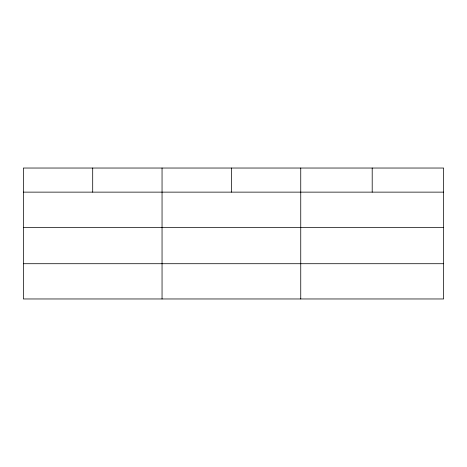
<?xml version="1.0" encoding="UTF-8"?>
<svg xmlns="http://www.w3.org/2000/svg" width="467" height="467" viewBox="0 0 467 467"><rect width="100%" height="100%" fill="white"/><g stroke="black" fill="none" stroke-linecap="round" stroke-linejoin="round"><path stroke-width="0.7" d="M443.65 227.388L443.65 168.032L23.35 168.032L23.35 298.968L443.65 298.968L443.65 227.388L23.35 227.388M23.35 192.135L443.65 192.135M23.35 263.715L443.65 263.715M372.199 168.032L372.199 192.135M300.748 168.032L300.748 298.968M231.398 168.032L231.398 192.135M162.049 168.032L162.049 298.968M92.7 168.032L92.7 192.135"/></g></svg>
